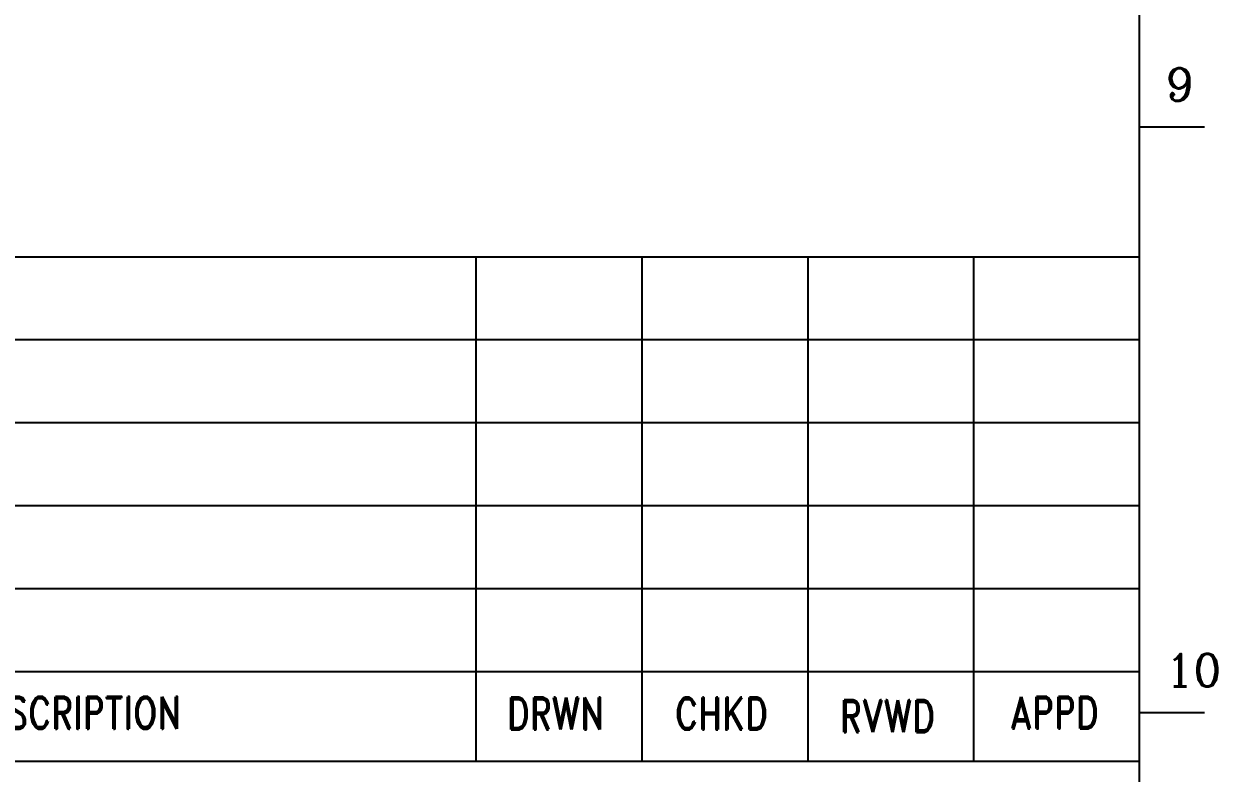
# Model space of a CAD drawing. Header units: millimetres. Extents: x 376548 to 485787, y -156716 to -17718.
# Drawn here: x 444549 to 448514, y -123645 to -121154 of the extents above; entities that cross this region are included whole.
import ezdxf
from ezdxf.enums import TextEntityAlignment as Align

# ---------------------------------------------------------------- set-up
doc = ezdxf.new("R2010")
doc.units = ezdxf.units.MM
doc.header["$LTSCALE"] = 2
doc.layers.add('TAN-TIT', color=30, linetype='Continuous')
doc.styles.add('COM', font='COMPLEX', dxfattribs={"height": 5})
doc.styles.add('RD6', font='ROMAND.shx', dxfattribs={"width": 0.83, "height": 6})

# ---------------------------------------------------------------- blocks, each defined once
blk = doc.blocks.new('A$C8e619059')
at = {"layer": 'TAN-TIT'}
blk.add_line((-18.38, 55.84), (-18.38, 0), dxfattribs=at)
blk = doc.blocks.new('BORDER')
at = {"layer": 'TAN-TIT'}
for p, q in [((23282.3, 352), (23282.3, 16468)), ((23282.3, 4787.2), (23426.6, 4787.2)), ((23282.3, 4498.7), (19323.7, 4498.7)), ((22179.6, 4498.7), (22179.6, 3381.8)), ((22547.2, 4498.7), (22547.2, 3381.8)), ((22914.8, 4498.7), (22914.8, 3381.8)), ((23282.3, 4314.9), (19323.7, 4314.9)), ((23282.3, 4131.1), (19323.7, 4131.1)), ((23282.3, 3947.3), (19323.7, 3947.3)), ((23282.3, 3763.5), (19323.7, 3763.5)), ((23282.3, 3579.7), (19323.7, 3579.7)), ((23282.3, 3489.4), (23426.6, 3489.4)), ((19323.7, 3381.8), (23282.3, 3381.8))]:
    blk.add_line(p, q, dxfattribs=at)
at = {"xscale": 20, "yscale": 20, "zscale": 20}
blk.add_blockref('A$C8e619059', (22179.6, 3381.8), dxfattribs=at)
at = {"layer": 'TAN-TIT', "style": 'COM'}
for s, p in [('9', (23340, 4844.9)), ('10', (23340, 3547.1))]:
    blk.add_text(s, height=72.1, dxfattribs=at).set_placement(p)
at = {"layer": 'TAN-TIT', "style": 'RD6', "width": 0.8}
for s, p in [('DESCRIPTION', (20917.1, 3453.4)), ('DRWN', (21988.7, 3451.6)), ('CHKD', (22356.3, 3451.6)), ('APPD', (23094.1, 3453.5)), ('RVWD', (22724.1, 3445.7))]:
    blk.add_text(s, height=70.69, dxfattribs=at).set_placement(p, align=Align.CENTER)

msp = doc.modelspace()

# ---------------------------------------------------------------- block references
at = {"xscale": 1.5, "yscale": 1.5, "zscale": 1.5}
msp.add_blockref('BORDER', (413332.8, -128677.6), dxfattribs=at)

doc.saveas('drawing.dxf')
